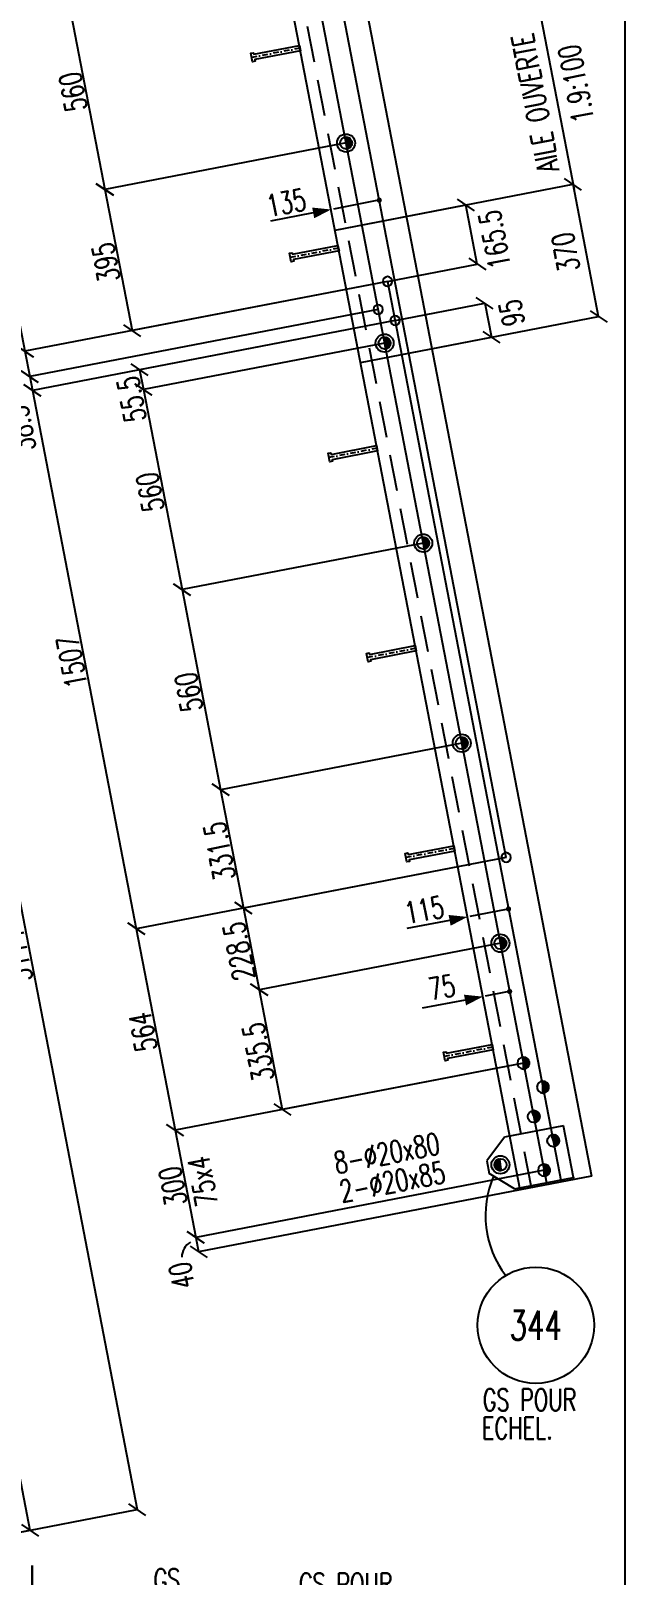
# Model space of a CAD drawing. Extents: x 554281 to 570501, y -34108 to -22628.
# Drawn here: x 568868 to 570501, y -29929 to -25684 of the extents above; entities that cross this region are included whole.
import ezdxf
from ezdxf.enums import TextEntityAlignment as Align

# ---------------------------------------------------------------- set-up
doc = ezdxf.new("R2010")
doc.units = 0
doc.header["$LTSCALE"] = 200
doc.header["$MEASUREMENT"] = 0
doc.linetypes.add('DASHDOT', pattern=[1, 0.5, -0.25, 0, -0.25])
doc.linetypes.add('DASHED', pattern=[0.75, 0.5, -0.25])
doc.layers.get('0').update_dxf_attribs({"linetype": 'CONTINUOUS'})
for name, color, linetype in [('ASSI', 6, 'CONTINUOUS'), ('BOLLINI_1', 7, 'CONTINUOUS'), ('Echelon', 1, 'CONTINUOUS'), ('FORI', 2, 'CONTINUOUS'), ('LINEA_ANG', 2, 'CONTINUOUS'), ('LINEE_PIASTRA', 2, 'CONTINUOUS'), ('LINEE_PIASTRE', 2, 'CONTINUOUS'), ('LP', 3, 'CONTINUOUS'), ('LS', 7, 'CONTINUOUS'), ('MZ', 6, 'DASHDOT'), ('PIASTRE', 5, 'CONTINUOUS'), ('QT_MAL', 7, 'CONTINUOUS'), ('QT_MPR', 7, 'CONTINUOUS'), ('QT_MSP', 7, 'CONTINUOUS'), ('TESTI_A_P', 7, 'CONTINUOUS'), ('TRAT-Y', 7, 'DASHED')]:
    doc.layers.add(name, color=color, linetype=linetype)
doc.styles.add('QUOTE', font='ROMANS8.SHX', dxfattribs={"width": 0.7})
doc.styles.add('RQL', font='ROMANS8.SHX', dxfattribs={"width": 0.7})
doc.styles.add('RS', font='ROMANS8.shx', dxfattribs={"width": 0.7})
doc.styles.get("Standard").update_dxf_attribs({"font": 'ROMANS8.SHX', "width": 0.7})
doc.dimstyles.new('FRECCE1', dxfattribs={"dimtxt": 60, "dimasz": 6.66, "dimexe": 0, "dimexo": 0, "dimgap": 1, "dimtad": 1, "dimzin": 0, "dimdsep": 46, "dimtxsty": 'RS', "dimblk1": 'QUOTP', "dimblk2": 'QUOTF', "dimsah": 1, "dimcen": 0, "dimclrd": 2, "dimclre": 2, "dimclrt": 7, "dimadec": 0, "dimazin": 0, "dimtfac": 1, "dimtix": 1, "dimtmove": 2, "dimatfit": 3, "dimldrblk": 'QUOTP', "dimfxl": 1, "dimtolj": 1, "dimtzin": 0, "dimarcsym": 0})
doc.dimstyles.new('TRATTO', dxfattribs={"dimscale": 0, "dimtxt": 60, "dimasz": 40, "dimexe": 0, "dimexo": 0, "dimgap": 5, "dimtad": 1, "dimrnd": 0.5, "dimdsep": 46, "dimtxsty": 'RS', "dimblk1": 'OBLIQUE', "dimblk2": 'OBLIQUE', "dimsah": 1, "dimcen": 0.09, "dimclrd": 2, "dimclre": 2, "dimclrt": 7, "dimadec": 0, "dimazin": 0, "dimtfac": 1, "dimtix": 1, "dimtmove": 2, "dimatfit": 3, "dimfxl": 1, "dimtolj": 1, "dimtzin": 0, "dimarcsym": 0})

# ---------------------------------------------------------------- blocks, each defined once
blk = doc.blocks.new('16')
blk.add_circle((0, 0), 1)
blk = doc.blocks.new('20')
at = {"color": 0}
for p, q in [((0, 0.98), (0.02, 1)), ((0, 0.94), (0.06, 1)), ((1, -0.01), (0, 0.99)), ((0, 0.89), (0.1, 0.99)), ((0, 0.85), (0.14, 0.99)), ((0, 0.8), (0.18, 0.98)), ((0, 0.76), (0.22, 0.98)), ((0, 0.71), (0.25, 0.97)), ((0, 0.67), (0.29, 0.96)), ((1, -0.05), (0, 0.95)), ((0, 0.62), (0.32, 0.95)), ((0, 0.58), (0.36, 0.93)), ((0, 0.53), (0.39, 0.92)), ((0, 0.49), (0.42, 0.91)), ((1, -0.09), (0, 0.9)), ((0, 0.44), (0.45, 0.89)), ((0, 0.4), (0.48, 0.88)), ((0.99, -0.13), (0, 0.86)), ((0, 0.35), (0.51, 0.86)), ((0, 0.31), (0.54, 0.84)), ((0, 0.26), (0.56, 0.83)), ((0.99, -0.17), (0, 0.81)), ((0, 0.22), (0.59, 0.81)), ((0, 0.17), (0.61, 0.79)), ((0.98, -0.21), (0, 0.77)), ((0, 0.13), (0.64, 0.77)), ((0, 0.08), (0.66, 0.75)), ((0, 0.04), (0.69, 0.73)), ((0.97, -0.25), (0, 0.72)), ((0, -0.01), (0.71, 0.7)), ((0.96, -0.28), (0, 0.68)), ((0, -0.05), (0.73, 0.68)), ((0, -0.1), (0.75, 0.66)), ((0.95, -0.32), (0, 0.63)), ((0, -0.14), (0.77, 0.63)), ((0, -0.19), (0.79, 0.61)), ((0.94, -0.35), (0, 0.59)), ((0, -0.23), (0.81, 0.58)), ((0, -0.28), (0.83, 0.56)), ((0.92, -0.38), (0, 0.54)), ((0, -0.32), (0.85, 0.53)), ((0.91, -0.41), (0, 0.5)), ((0, -0.36), (0.87, 0.5)), ((0, -0.41), (0.88, 0.47)), ((0.9, -0.44), (0, 0.45)), ((0, -0.45), (0.9, 0.44)), ((0.88, -0.47), (0, 0.41)), ((0, -0.5), (0.91, 0.41)), ((0, -0.54), (0.92, 0.38)), ((0.87, -0.5), (0, 0.36)), ((0, -0.59), (0.94, 0.35)), ((0.85, -0.53), (0, 0.32)), ((0, -0.63), (0.95, 0.31)), ((0, -0.68), (0.96, 0.28)), ((0.83, -0.56), (0, 0.27)), ((0, -0.72), (0.97, 0.25)), ((0.81, -0.58), (0, 0.23)), ((0, -0.77), (0.98, 0.21)), ((0.79, -0.61), (0, 0.18)), ((0, -0.81), (0.99, 0.17)), ((0.77, -0.63), (0, 0.14)), ((0, -0.86), (0.99, 0.13)), ((0.75, -0.66), (0, 0.09)), ((0, -0.9), (1, 0.09)), ((0.73, -0.68), (0, 0.05)), ((0, -0.95), (1, 0.05)), ((0.71, -0.7), (0, 0.01)), ((0, -0.99), (1, 0.01)), ((1, 0.04), (0.04, 1)), ((1, 0.09), (0.09, 1)), ((0.99, 0.14), (0.14, 0.99)), ((0.98, 0.19), (0.19, 0.98)), ((0.97, 0.25), (0.25, 0.97)), ((0.95, 0.31), (0.31, 0.95)), ((0.92, 0.38), (0.38, 0.92)), ((0.88, 0.47), (0.47, 0.88)), ((0.81, 0.59), (0.59, 0.81)), ((0.69, -0.73), (0, -0.04)), ((0.66, -0.75), (0, -0.08)), ((0.64, -0.77), (0, -0.13)), ((0.61, -0.79), (0, -0.17)), ((0.59, -0.81), (0, -0.22)), ((0.56, -0.83), (0, -0.26)), ((0.54, -0.84), (0, -0.31)), ((0.51, -0.86), (0, -0.35)), ((0.48, -0.88), (0, -0.4)), ((0.45, -0.89), (0, -0.44)), ((0.42, -0.91), (0, -0.49)), ((0.39, -0.92), (0, -0.53)), ((0.36, -0.93), (0, -0.58)), ((0.32, -0.95), (0, -0.62)), ((0.29, -0.96), (0, -0.67)), ((0.25, -0.97), (0, -0.71)), ((0.22, -0.98), (0, -0.76)), ((0.18, -0.98), (0, -0.8)), ((0.14, -0.99), (0, -0.85)), ((0.1, -0.99), (0, -0.89)), ((0.04, -1), (1, -0.04)), ((0.09, -1), (1, -0.09)), ((0.14, -0.99), (0.99, -0.14)), ((0.19, -0.98), (0.98, -0.19)), ((0.25, -0.97), (0.97, -0.25)), ((0.31, -0.95), (0.95, -0.31)), ((0.38, -0.92), (0.92, -0.38)), ((0.47, -0.88), (0.88, -0.47)), ((0.59, -0.81), (0.81, -0.59))]:
    blk.add_line(p, q, dxfattribs=at)
blk.add_line((0, 1), (0, -1))
blk.add_circle((0, 0), 1)
blk = doc.blocks.new('A$C6E393FD9')
at = {"layer": 'Echelon', "color": 3}
blk.add_lwpolyline([(2.5, 0), (0, 19.8), (168.6, 41.4), (167.9, 47.2), (177.8, 48.5), (181.8, 17.1), (171.9, 15.8), (171.2, 21.6), (2.5, 0)], close=True, dxfattribs=at)
at = {"layer": 'MZ', "ltscale": 0.2}
blk.add_line((1.3, 9.9), (179.8, 32.8), dxfattribs=at)
blk = doc.blocks.new('P20')
at = {"color": 0}
for p, q in [((0, 0.98), (0.02, 1)), ((0, 0.94), (0.06, 1)), ((1, -0.01), (0, 0.99)), ((0, 0.89), (0.1, 0.99)), ((0, 0.85), (0.14, 0.99)), ((0, 0.8), (0.18, 0.98)), ((0, 0.76), (0.22, 0.98)), ((0, 0.71), (0.25, 0.97)), ((0, 0.67), (0.29, 0.96)), ((1, -0.05), (0, 0.95)), ((0, 0.62), (0.32, 0.95)), ((0, 0.58), (0.36, 0.93)), ((0, 0.53), (0.39, 0.92)), ((0, 0.49), (0.42, 0.91)), ((1, -0.09), (0, 0.9)), ((0, 0.44), (0.45, 0.89)), ((0, 0.4), (0.48, 0.88)), ((0.99, -0.13), (0, 0.86)), ((0, 0.35), (0.51, 0.86)), ((0, 0.31), (0.54, 0.84)), ((0, 0.26), (0.56, 0.83)), ((0.99, -0.17), (0, 0.81)), ((0, 0.22), (0.59, 0.81)), ((0, 0.17), (0.61, 0.79)), ((0.98, -0.21), (0, 0.77)), ((0, 0.13), (0.64, 0.77)), ((0, 0.08), (0.66, 0.75)), ((0, 0.04), (0.69, 0.73)), ((0.97, -0.25), (0, 0.72)), ((0, -0.01), (0.71, 0.7)), ((0.96, -0.28), (0, 0.68)), ((0, -0.05), (0.73, 0.68)), ((0, -0.1), (0.75, 0.66)), ((0.95, -0.32), (0, 0.63)), ((0, -0.14), (0.77, 0.63)), ((0, -0.19), (0.79, 0.61)), ((0.94, -0.35), (0, 0.59)), ((0, -0.23), (0.81, 0.58)), ((0, -0.28), (0.83, 0.56)), ((0.92, -0.38), (0, 0.54)), ((0, -0.32), (0.85, 0.53)), ((0.91, -0.41), (0, 0.5)), ((0, -0.36), (0.87, 0.5)), ((0, -0.41), (0.88, 0.47)), ((0.9, -0.44), (0, 0.45)), ((0, -0.45), (0.9, 0.44)), ((0.88, -0.47), (0, 0.41)), ((0, -0.5), (0.91, 0.41)), ((0, -0.54), (0.92, 0.38)), ((0.87, -0.5), (0, 0.36)), ((0, -0.59), (0.94, 0.35)), ((0.85, -0.53), (0, 0.32)), ((0, -0.63), (0.95, 0.31)), ((0, -0.68), (0.96, 0.28)), ((0.83, -0.56), (0, 0.27)), ((0, -0.72), (0.97, 0.25)), ((0.81, -0.58), (0, 0.23)), ((0, -0.77), (0.98, 0.21)), ((0.79, -0.61), (0, 0.18)), ((0, -0.81), (0.99, 0.17)), ((0.77, -0.63), (0, 0.14)), ((0, -0.86), (0.99, 0.13)), ((0.75, -0.66), (0, 0.09)), ((0, -0.9), (1, 0.09)), ((0.73, -0.68), (0, 0.05)), ((0, -0.95), (1, 0.05)), ((0.71, -0.7), (0, 0.01)), ((0, -0.99), (1, 0.01)), ((1, 0.04), (0.04, 1)), ((1, 0.09), (0.09, 1)), ((0.99, 0.14), (0.14, 0.99)), ((0.98, 0.19), (0.19, 0.98)), ((0.97, 0.25), (0.25, 0.97)), ((0.95, 0.31), (0.31, 0.95)), ((0.92, 0.38), (0.38, 0.92)), ((0.88, 0.47), (0.47, 0.88)), ((0.81, 0.59), (0.59, 0.81)), ((0.69, -0.73), (0, -0.04)), ((0.66, -0.75), (0, -0.08)), ((0.64, -0.77), (0, -0.13)), ((0.61, -0.79), (0, -0.17)), ((0.59, -0.81), (0, -0.22)), ((0.56, -0.83), (0, -0.26)), ((0.54, -0.84), (0, -0.31)), ((0.51, -0.86), (0, -0.35)), ((0.48, -0.88), (0, -0.4)), ((0.45, -0.89), (0, -0.44)), ((0.42, -0.91), (0, -0.49)), ((0.39, -0.92), (0, -0.53)), ((0.36, -0.93), (0, -0.58)), ((0.32, -0.95), (0, -0.62)), ((0.29, -0.96), (0, -0.67)), ((0.25, -0.97), (0, -0.71)), ((0.22, -0.98), (0, -0.76)), ((0.18, -0.98), (0, -0.8)), ((0.14, -0.99), (0, -0.85)), ((0.1, -0.99), (0, -0.89)), ((0.04, -1), (1, -0.04)), ((0.09, -1), (1, -0.09)), ((0.14, -0.99), (0.99, -0.14)), ((0.19, -0.98), (0.98, -0.19)), ((0.25, -0.97), (0.97, -0.25)), ((0.31, -0.95), (0.95, -0.31)), ((0.38, -0.92), (0.92, -0.38)), ((0.47, -0.88), (0.88, -0.47)), ((0.59, -0.81), (0.81, -0.59))]:
    blk.add_line(p, q, dxfattribs=at)
for radius in [1.5, 1]:
    blk.add_circle((0, 0), radius)
blk = doc.blocks.new('QUOTP')
at = {"layer": 'ASSI', "color": 2, "const_width": 1.07}
blk.add_lwpolyline([(-0.53, 0, 1), (0.53, 0, 1)], format="xyb", close=True, dxfattribs=at)
blk = doc.blocks.new('QUOTF')
at = {"layer": 'LS', "color": 2}
blk.add_line((7.5, 0), (25.5, 0), dxfattribs=at)
blk.add_solid([(7.5, 2.25), (0, 0), (7.5, -2.25)], dxfattribs=at)
blk = doc.blocks.new('*D38')
at = {"layer": 'QT_MAL', "color": 2, "lineweight": -2, "transparency": 16777216}
for p, q in [((570180.5, -28097.8), (570180.5, -28097.8)), ((570067.5, -28119.6), (570067.5, -28119.6)), ((570173.9, -28099.1), (570074.1, -28118.3))]:
    blk.add_line(p, q, dxfattribs=at)
at = {"layer": 'QT_MAL', "color": 2, "lineweight": -2, "transparency": 16777216, "xscale": 6.66, "yscale": 6.66, "zscale": 6.66}
for name, p, rotation in [('QUOTP', (570180.5, -28097.8), 10.91543261025151), ('QUOTF', (570067.5, -28119.6), 190.9154326102515)]:
    blk.add_blockref(name, p, dxfattribs=dict(at, rotation=rotation))
at = {"layer": 'QT_MAL', "color": 7, "transparency": 16777216, "insert": (569948.9, -28100.4), "char_height": 60, "attachment_point": 5, "rotation": 10.9154, "style": 'RS'}
blk.add_mtext('\\A1;115', dxfattribs=at)
blk = doc.blocks.new('*D39')
at = {"layer": 'QT_MAL', "color": 2, "lineweight": -2, "transparency": 16777216}
for p, q in [((570109.8, -28338.7), (570109.8, -28338.7)), ((570176.9, -28325.8), (570116.3, -28337.5)), ((570183.4, -28324.5), (570183.4, -28324.5))]:
    blk.add_line(p, q, dxfattribs=at)
at = {"layer": 'QT_MAL', "color": 2, "lineweight": -2, "transparency": 16777216, "xscale": 6.66, "yscale": 6.66, "zscale": 6.66}
for name, p, rotation in [('QUOTF', (570109.8, -28338.7), 190.9154326102515), ('QUOTP', (570183.4, -28324.5), 10.91543261025151)]:
    blk.add_blockref(name, p, dxfattribs=dict(at, rotation=rotation))
at = {"layer": 'QT_MAL', "color": 7, "transparency": 16777216, "insert": (569997.3, -28313), "char_height": 60, "attachment_point": 5, "rotation": 10.9154, "style": 'RS'}
blk.add_mtext('\\A1;75', dxfattribs=at)
blk = doc.blocks.new('_OBLIQUE')
at = {"color": 0, "linetype": 'ByBlock'}
blk.add_line((-0.5, -0.5), (0.5, 0.5), dxfattribs=at)
blk = doc.blocks.new('*D43')
at = {"layer": 'QT_MPR', "color": 2, "lineweight": -2, "transparency": 16777216}
for p, q in [((567318.1, -26932.9), (568570, -26691.4)), ((568570, -26691.4), (569159.6, -29748.8)), ((567907.7, -29990.3), (569159.6, -29748.8))]:
    blk.add_line(p, q, dxfattribs=at)
at = {"layer": 'QT_MPR', "color": 2, "lineweight": -2, "transparency": 16777216, "xscale": 40, "yscale": 40, "zscale": 40}
for p, rotation in [((568570, -26691.4), 100.9154326102515), ((569159.6, -29748.8), 280.9154326102516)]:
    blk.add_blockref('_OBLIQUE', p, dxfattribs=dict(at, rotation=rotation))
at = {"layer": 'QT_MPR', "color": 7, "transparency": 16777216, "insert": (568830.4, -28226.8), "char_height": 60, "attachment_point": 5, "rotation": 100.9154, "style": 'RS'}
blk.add_mtext('\\A1;3114', dxfattribs=at)
blk = doc.blocks.new('*D60')
at = {"layer": 'QT_MPR', "color": 2, "lineweight": -2, "transparency": 16777216}
for p, q in [((567774.3, -29298.7), (568731.7, -29114.1)), ((568731.7, -29114.1), (568865, -29805.6)), ((567907.7, -29990.3), (568865, -29805.6))]:
    blk.add_line(p, q, dxfattribs=at)
at = {"layer": 'QT_MPR', "color": 2, "lineweight": -2, "transparency": 16777216, "xscale": 40, "yscale": 40, "zscale": 40}
for p, rotation in [((568731.7, -29114.1), 100.9154326102515), ((568865, -29805.6), 280.9154326102516)]:
    blk.add_blockref('_OBLIQUE', p, dxfattribs=dict(at, rotation=rotation))
at = {"layer": 'QT_MPR', "color": 7, "transparency": 16777216, "insert": (568767.8, -29486.3), "char_height": 60, "attachment_point": 5, "rotation": 100.9154, "style": 'RS'}
blk.add_mtext('\\A1;704.5', dxfattribs=at)
blk = doc.blocks.new('*D83')
at = {"layer": 'QT_MPR', "color": 2, "lineweight": -2, "transparency": 16777216}
for p, q in [((569583.9, -24898.6), (568567.6, -25094.6)), ((568567.6, -25094.6), (568851.1, -26564.9)), ((569847.8, -26372.7), (568851.1, -26564.9))]:
    blk.add_line(p, q, dxfattribs=at)
at = {"layer": 'QT_MPR', "color": 2, "lineweight": -2, "transparency": 16777216, "xscale": 40, "yscale": 40, "zscale": 40}
for p, rotation in [((568567.6, -25094.6), 100.9154326102302), ((568851.1, -26564.9), 280.9154326102301)]:
    blk.add_blockref('_OBLIQUE', p, dxfattribs=dict(at, rotation=rotation))
at = {"layer": 'QT_MPR', "color": 7, "transparency": 16777216, "insert": (568675, -25836.4), "char_height": 60, "attachment_point": 5, "rotation": 100.9154, "style": 'RS'}
blk.add_mtext('\\A1;1497.5', dxfattribs=at)
blk = doc.blocks.new('*D84')
at = {"layer": 'QT_MPR', "color": 2, "lineweight": -2, "transparency": 16777216}
for p, q in [((569847.8, -26372.7), (568851.1, -26564.9)), ((569821.9, -26450), (568864.6, -26634.6)), ((568851.1, -26564.9), (568864.6, -26634.6))]:
    blk.add_line(p, q, dxfattribs=at)
at = {"layer": 'QT_MPR', "color": 2, "lineweight": -2, "transparency": 16777216, "xscale": 40, "yscale": 40, "zscale": 40}
for p, rotation in [((568851.1, -26564.9), 100.9154326102302), ((568864.6, -26634.6), 280.9154326102301)]:
    blk.add_blockref('_OBLIQUE', p, dxfattribs=dict(at, rotation=rotation))
at = {"layer": 'QT_MPR', "color": 7, "transparency": 16777216, "insert": (568791, -26528), "char_height": 60, "attachment_point": 5, "rotation": 100.9154, "style": 'RS'}
blk.add_mtext('\\A1;71', dxfattribs=at)
blk = doc.blocks.new('*D85')
at = {"layer": 'QT_MPR', "color": 2, "lineweight": -2, "transparency": 16777216}
for p, q in [((569821.9, -26450), (568864.6, -26634.6)), ((569868.5, -26480.3), (568871.9, -26672.5)), ((568864.6, -26634.6), (568871.9, -26672.5))]:
    blk.add_line(p, q, dxfattribs=at)
at = {"layer": 'QT_MPR', "color": 2, "lineweight": -2, "transparency": 16777216, "xscale": 40, "yscale": 40, "zscale": 40}
for p, rotation in [((568864.6, -26634.6), 100.9154326102302), ((568871.9, -26672.5), 280.9154326102301)]:
    blk.add_blockref('_OBLIQUE', p, dxfattribs=dict(at, rotation=rotation))
at = {"layer": 'QT_MPR', "color": 7, "transparency": 16777216, "insert": (568840.6, -26777.3), "char_height": 60, "attachment_point": 5, "rotation": 100.9154, "style": 'RS'}
blk.add_mtext('\\A1;38.5', dxfattribs=at)
blk = doc.blocks.new('*D86')
at = {"layer": 'QT_MPR', "color": 2, "lineweight": -2, "transparency": 16777216}
for p, q in [((569868.5, -26480.3), (568871.9, -26672.5)), ((568871.9, -26672.5), (569157.2, -28152)), ((570173.5, -27956), (569157.2, -28152))]:
    blk.add_line(p, q, dxfattribs=at)
at = {"layer": 'QT_MPR', "color": 2, "lineweight": -2, "transparency": 16777216, "xscale": 40, "yscale": 40, "zscale": 40}
for p, rotation in [((568871.9, -26672.5), 100.9154326102302), ((569157.2, -28152), 280.9154326102301)]:
    blk.add_blockref('_OBLIQUE', p, dxfattribs=dict(at, rotation=rotation))
at = {"layer": 'QT_MPR', "color": 7, "transparency": 16777216, "insert": (568980.2, -27418.8), "char_height": 60, "attachment_point": 5, "rotation": 100.9154, "style": 'RS'}
blk.add_mtext('\\A1;1507', dxfattribs=at)
blk = doc.blocks.new('*D87')
at = {"layer": 'QT_MPR', "color": 2, "lineweight": -2, "transparency": 16777216}
for p, q in [((570173.5, -27956), (569157.2, -28152)), ((569157.2, -28152), (569264, -28705.9)), ((570221.4, -28521.3), (569264, -28705.9))]:
    blk.add_line(p, q, dxfattribs=at)
at = {"layer": 'QT_MPR', "color": 2, "lineweight": -2, "transparency": 16777216, "xscale": 40, "yscale": 40, "zscale": 40}
for p, rotation in [((569157.2, -28152), 100.9154326102302), ((569264, -28705.9), 280.9154326102301)]:
    blk.add_blockref('_OBLIQUE', p, dxfattribs=dict(at, rotation=rotation))
at = {"layer": 'QT_MPR', "color": 7, "transparency": 16777216, "insert": (569176.2, -28435.6), "char_height": 60, "attachment_point": 5, "rotation": 100.9154, "style": 'RS'}
blk.add_mtext('\\A1;564', dxfattribs=at)
blk = doc.blocks.new('*D88')
at = {"layer": 'QT_MPR', "color": 2, "lineweight": -2, "transparency": 16777216}
for p, q in [((570221.4, -28521.3), (569264, -28705.9)), ((569264, -28705.9), (569320.8, -29000.5)), ((570278.2, -28815.9), (569320.8, -29000.5))]:
    blk.add_line(p, q, dxfattribs=at)
at = {"layer": 'QT_MPR', "color": 2, "lineweight": -2, "transparency": 16777216, "xscale": 40, "yscale": 40, "zscale": 40}
for p, rotation in [((569264, -28705.9), 100.9154326102302), ((569320.8, -29000.5), 280.9154326102301)]:
    blk.add_blockref('_OBLIQUE', p, dxfattribs=dict(at, rotation=rotation))
at = {"layer": 'QT_MPR', "color": 7, "transparency": 16777216, "insert": (569339.7, -28846.6), "char_height": 60, "attachment_point": 5, "rotation": 100.9154, "style": 'RS'}
blk.add_mtext('\\A1;75x4', dxfattribs=at)
blk = doc.blocks.new('*D89')
at = {"layer": 'QT_MPR', "color": 2, "lineweight": -2, "transparency": 16777216}
for p, q in [((570221.4, -28521.3), (569264, -28705.9)), ((569264, -28705.9), (569320.8, -29000.5)), ((570278.2, -28815.9), (569320.8, -29000.5))]:
    blk.add_line(p, q, dxfattribs=at)
at = {"layer": 'QT_MPR', "color": 2, "lineweight": -2, "transparency": 16777216, "xscale": 40, "yscale": 40, "zscale": 40}
for p, rotation in [((569264, -28705.9), 100.9154326102302), ((569320.8, -29000.5), 280.9154326102301)]:
    blk.add_blockref('_OBLIQUE', p, dxfattribs=dict(at, rotation=rotation))
at = {"layer": 'QT_MPR', "color": 7, "transparency": 16777216, "insert": (569258.1, -28859.8), "char_height": 60, "attachment_point": 5, "rotation": 100.9154, "style": 'RS'}
blk.add_mtext('\\A1;300', dxfattribs=at)
blk = doc.blocks.new('*D90')
at = {"layer": 'QT_MPR', "color": 2, "lineweight": -2, "transparency": 16777216}
for p, q in [((570278.2, -28815.9), (569320.8, -29000.5)), ((570212.2, -28869.7), (569328.5, -29040.1)), ((569320.8, -29000.5), (569328.5, -29040.1))]:
    blk.add_line(p, q, dxfattribs=at)
at = {"layer": 'QT_MPR', "color": 2, "lineweight": -2, "transparency": 16777216, "xscale": 40, "yscale": 40, "zscale": 40}
for p, rotation in [((569320.8, -29000.5), 100.9154326102302), ((569328.5, -29040.1), 280.9154326102301)]:
    blk.add_blockref('_OBLIQUE', p, dxfattribs=dict(at, rotation=rotation))
at = {"layer": 'QT_MPR', "color": 7, "transparency": 16777216, "insert": (569282.1, -29105.3), "char_height": 60, "attachment_point": 5, "rotation": 100.9154, "style": 'RS'}
blk.add_mtext('\\A1;40', dxfattribs=at)
blk = doc.blocks.new('*D98')
at = {"layer": 'QT_MSP', "color": 2, "lineweight": -2, "transparency": 16777216}
for p, q in [((569627.7, -25442.6), (568964.9, -25570.4)), ((568964.9, -25570.4), (569070.9, -26120.3)), ((569733.7, -25992.4), (569070.9, -26120.3))]:
    blk.add_line(p, q, dxfattribs=at)
at = {"layer": 'QT_MSP', "color": 2, "lineweight": -2, "transparency": 16777216, "xscale": 40, "yscale": 40, "zscale": 40}
for p, rotation in [((568964.9, -25570.4), 100.9154326102302), ((569070.9, -26120.3), 280.9154326102301)]:
    blk.add_blockref('_OBLIQUE', p, dxfattribs=dict(at, rotation=rotation))
at = {"layer": 'QT_MSP', "color": 7, "transparency": 16777216, "insert": (568983.5, -25851.9), "char_height": 60, "attachment_point": 5, "rotation": 100.9154, "style": 'RS'}
blk.add_mtext('\\A1;560', dxfattribs=at)
blk = doc.blocks.new('*D99')
at = {"layer": 'QT_MSP', "color": 2, "lineweight": -2, "transparency": 16777216}
for p, q in [((569733.7, -25992.4), (569070.9, -26120.3)), ((569070.9, -26120.3), (569145.7, -26508.1)), ((569847.8, -26372.7), (569145.7, -26508.1))]:
    blk.add_line(p, q, dxfattribs=at)
at = {"layer": 'QT_MSP', "color": 2, "lineweight": -2, "transparency": 16777216, "xscale": 40, "yscale": 40, "zscale": 40}
for p, rotation in [((569070.9, -26120.3), 100.9154326102302), ((569145.7, -26508.1), 280.9154326102301)]:
    blk.add_blockref('_OBLIQUE', p, dxfattribs=dict(at, rotation=rotation))
at = {"layer": 'QT_MSP', "color": 7, "transparency": 16777216, "insert": (569073.9, -26320.8), "char_height": 60, "attachment_point": 5, "rotation": 100.9154, "style": 'RS'}
blk.add_mtext('\\A1;395', dxfattribs=at)
blk = doc.blocks.new('*D100')
at = {"layer": 'QT_MSP', "color": 2, "lineweight": -2, "transparency": 16777216}
for p, q in [((569868.5, -26480.3), (569166.4, -26615.7)), ((569839.7, -26542.3), (569176.9, -26670.1)), ((569166.4, -26615.7), (569176.9, -26670.1))]:
    blk.add_line(p, q, dxfattribs=at)
at = {"layer": 'QT_MSP', "color": 2, "lineweight": -2, "transparency": 16777216, "xscale": 40, "yscale": 40, "zscale": 40}
for p, rotation in [((569166.4, -26615.7), 100.9154326102302), ((569176.9, -26670.1), 280.9154326102301)]:
    blk.add_blockref('_OBLIQUE', p, dxfattribs=dict(at, rotation=rotation))
at = {"layer": 'QT_MSP', "color": 7, "transparency": 16777216, "insert": (569144.4, -26696.9), "char_height": 60, "attachment_point": 5, "rotation": 100.9154, "style": 'RS'}
blk.add_mtext('\\A1;55.5', dxfattribs=at)
blk = doc.blocks.new('*D101')
at = {"layer": 'QT_MSP', "color": 2, "lineweight": -2, "transparency": 16777216}
for p, q in [((569839.7, -26542.3), (569176.9, -26670.1)), ((569176.9, -26670.1), (569283, -27220)), ((569945.8, -27092.2), (569283, -27220))]:
    blk.add_line(p, q, dxfattribs=at)
at = {"layer": 'QT_MSP', "color": 2, "lineweight": -2, "transparency": 16777216, "xscale": 40, "yscale": 40, "zscale": 40}
for p, rotation in [((569176.9, -26670.1), 100.9154326102302), ((569283, -27220), 280.9154326102301)]:
    blk.add_blockref('_OBLIQUE', p, dxfattribs=dict(at, rotation=rotation))
at = {"layer": 'QT_MSP', "color": 7, "transparency": 16777216, "insert": (569195.6, -26951.7), "char_height": 60, "attachment_point": 5, "rotation": 100.9154, "style": 'RS'}
blk.add_mtext('\\A1;560', dxfattribs=at)
blk = doc.blocks.new('*D102')
at = {"layer": 'QT_MSP', "color": 2, "lineweight": -2, "transparency": 16777216}
for p, q in [((569945.8, -27092.2), (569283, -27220)), ((569283, -27220), (569389, -27769.9)), ((570051.8, -27642), (569389, -27769.9))]:
    blk.add_line(p, q, dxfattribs=at)
at = {"layer": 'QT_MSP', "color": 2, "lineweight": -2, "transparency": 16777216, "xscale": 40, "yscale": 40, "zscale": 40}
for p, rotation in [((569283, -27220), 100.9154326102302), ((569389, -27769.9), 280.9154326102301)]:
    blk.add_blockref('_OBLIQUE', p, dxfattribs=dict(at, rotation=rotation))
at = {"layer": 'QT_MSP', "color": 7, "transparency": 16777216, "insert": (569301.6, -27501.6), "char_height": 60, "attachment_point": 5, "rotation": 100.9154, "style": 'RS'}
blk.add_mtext('\\A1;560', dxfattribs=at)
blk = doc.blocks.new('*D103')
at = {"layer": 'QT_MSP', "color": 2, "lineweight": -2, "transparency": 16777216}
for p, q in [((570051.8, -27642), (569389, -27769.9)), ((569389, -27769.9), (569451.8, -28095.2)), ((570173.5, -27956), (569451.8, -28095.2))]:
    blk.add_line(p, q, dxfattribs=at)
at = {"layer": 'QT_MSP', "color": 2, "lineweight": -2, "transparency": 16777216, "xscale": 40, "yscale": 40, "zscale": 40}
for p, rotation in [((569389, -27769.9), 100.9154326102302), ((569451.8, -28095.2), 280.9154326102301)]:
    blk.add_blockref('_OBLIQUE', p, dxfattribs=dict(at, rotation=rotation))
at = {"layer": 'QT_MSP', "color": 7, "transparency": 16777216, "insert": (569386, -27939.1), "char_height": 60, "attachment_point": 5, "rotation": 100.9154, "style": 'RS'}
blk.add_mtext('\\A1;331.5', dxfattribs=at)
blk = doc.blocks.new('*D104')
at = {"layer": 'QT_MSP', "color": 2, "lineweight": -2, "transparency": 16777216}
for p, q in [((570173.5, -27956), (569451.8, -28095.2)), ((569451.8, -28095.2), (569495.1, -28319.7)), ((570157.9, -28191.9), (569495.1, -28319.7))]:
    blk.add_line(p, q, dxfattribs=at)
at = {"layer": 'QT_MSP', "color": 2, "lineweight": -2, "transparency": 16777216, "xscale": 40, "yscale": 40, "zscale": 40}
for p, rotation in [((569451.8, -28095.2), 100.9154326102302), ((569495.1, -28319.7), 280.9154326102301)]:
    blk.add_blockref('_OBLIQUE', p, dxfattribs=dict(at, rotation=rotation))
at = {"layer": 'QT_MSP', "color": 7, "transparency": 16777216, "insert": (569439.1, -28214.1), "char_height": 60, "attachment_point": 5, "rotation": 100.9154, "style": 'RS'}
blk.add_mtext('\\A1;228.5', dxfattribs=at)
blk = doc.blocks.new('*D105')
at = {"layer": 'QT_MSP', "color": 2, "lineweight": -2, "transparency": 16777216}
for p, q in [((570157.9, -28191.9), (569495.1, -28319.7)), ((569495.1, -28319.7), (569558.6, -28649.1)), ((570221.4, -28521.3), (569558.6, -28649.1))]:
    blk.add_line(p, q, dxfattribs=at)
at = {"layer": 'QT_MSP', "color": 2, "lineweight": -2, "transparency": 16777216, "xscale": 40, "yscale": 40, "zscale": 40}
for p, rotation in [((569495.1, -28319.7), 100.9154326102302), ((569558.6, -28649.1), 280.9154326102301)]:
    blk.add_blockref('_OBLIQUE', p, dxfattribs=dict(at, rotation=rotation))
at = {"layer": 'QT_MSP', "color": 7, "transparency": 16777216, "insert": (569492.5, -28491), "char_height": 60, "attachment_point": 5, "rotation": 100.9154, "style": 'RS'}
blk.add_mtext('\\A1;335.5', dxfattribs=at)
blk = doc.blocks.new('MRKR_98')
blk.add_point((0, 0))
at = {"color": 7, "style": 'QUOTE', "width": 0.5, "flags": 1}
for tag, p in [('TI', (3.73, 6.83)), ('DI_S', (3.73, 6.42)), ('AUX2', (3.71, 4.93)), ('NFORI', (3.72, 5.3)), ('AUX1', (3.73, 4.19)), ('D_S', (3.73, 6.02)), ('E_S', (3.73, 5.68)), ('FAM', (3.73, 4.55)), ('COMMESSA', (3.73, 3.85)), ('MD', (3.73, 3.51)), ('MP', (3.73, 3.16)), ('LARGHEZZA', (3.73, 2.82)), ('SPESSORE', (3.73, 2.48)), ('NP', (3.73, 2.14)), ('SV', (3.73, 1.79)), ('PESO', (3.73, 1.45)), ('QUA', (3.73, 1.11)), ('LUN', (3.73, 0.76)), ('PROF', (3.73, 0.42)), ('POS', (3.73, 0.08))]:
    blk.add_attdef(tag, p, '', height=0.2, dxfattribs=at)
at = {"color": 7, "flags": 1}
for tag, p in [('LAV1', (5.26, 6.88)), ('LAV2', (5.26, 6.55)), ('LAV3', (5.26, 6.21)), ('LAV4', (5.26, 5.88)), ('LAV5', (5.26, 5.55)), ('LAV6', (5.26, 5.21)), ('LAV7', (5.26, 4.88)), ('LAV8', (5.26, 4.55)), ('LAV9', (5.26, 4.21)), ('LAV10', (5.26, 3.88))]:
    blk.add_attdef(tag, p, '', height=0.2, dxfattribs=at)
blk = doc.blocks.new('xxx')
blk.add_circle((0, 0), 8)
at = {"color": 3, "style": 'RQL', "width": 0.7}
blk.add_attdef('POS', text='', height=4, dxfattribs=at).set_placement((0, 0), align=Align.MIDDLE)
at = {"color": 3, "style": 'RQL', "width": 0.7, "flags": 1}
blk.add_attdef('POS1', (-0.39, -5.42), '', height=2, dxfattribs=at)
at = {"style": 'RQL', "width": 0.7, "flags": 1}
blk.add_attdef('TIPO', (-0.39, -8.66), '', height=2, dxfattribs=at)
blk = doc.blocks.new('*D110')
at = {"layer": 'QT_MAL', "color": 2, "lineweight": -2, "transparency": 16777216}
for p, q in [((569692.6, -26175.2), (569692.6, -26175.2)), ((569818.6, -26150.9), (569699.1, -26173.9)), ((569825.1, -26149.6), (569825.1, -26149.6))]:
    blk.add_line(p, q, dxfattribs=at)
at = {"layer": 'QT_MAL', "color": 2, "lineweight": -2, "transparency": 16777216, "xscale": 6.66, "yscale": 6.66, "zscale": 6.66}
for name, p, rotation in [('QUOTP', (569825.1, -26149.6), 10.91543261025151), ('QUOTF', (569692.6, -26175.2), 190.9154326102515)]:
    blk.add_blockref(name, p, dxfattribs=dict(at, rotation=rotation))
at = {"layer": 'QT_MAL', "color": 7, "transparency": 16777216, "insert": (569569.3, -26156.5), "char_height": 60, "attachment_point": 5, "rotation": 10.9154, "style": 'RS'}
blk.add_mtext('\\A1;135', dxfattribs=at)
blk = doc.blocks.new('bull')
at = {"style": 'RS', "width": 0.7, "flags": 1}
for tag, p in [('NN', (-12.25, 0)), ('DIAMETRO', (0, -4.86)), ('SERRAGGIO', (0, -9.71)), ('LUNGHEZZA', (0, -14.57)), ('NB', (0, -19.43)), ('TIPO', (0, -24.12)), ('EL', (-0.14, -29))]:
    blk.add_attdef(tag, p, '', height=3, dxfattribs=at)
at = {"style": 'RS', "width": 0.7}
blk.add_attdef('BULLONE', (0, 0), '', height=3, dxfattribs=at)
blk = doc.blocks.new('*D153')
at = {"layer": 'LP', "color": 2, "lineweight": -2, "transparency": 16777216}
for p, q in [((569703.5, -26232), (570063.1, -26162.7)), ((570094.4, -26325.2), (570063.1, -26162.7)), ((569847.8, -26372.7), (570094.4, -26325.2))]:
    blk.add_line(p, q, dxfattribs=at)
at = {"layer": 'LP', "color": 2, "lineweight": -2, "transparency": 16777216, "xscale": 40, "yscale": 40, "zscale": 40}
for p, rotation in [((570063.1, -26162.7), 100.9154326102451), ((570094.4, -26325.2), 280.9154326102451)]:
    blk.add_blockref('_OBLIQUE', p, dxfattribs=dict(at, rotation=rotation))
at = {"layer": 'LP', "color": 7, "transparency": 16777216, "insert": (570141.8, -26257.9), "char_height": 60, "attachment_point": 5, "rotation": 100.9154, "style": 'RS'}
blk.add_mtext('\\A1;165.5', dxfattribs=at)
blk = doc.blocks.new('*D154')
at = {"layer": 'LP', "color": 2, "lineweight": -2, "transparency": 16777216}
for p, q in [((569868.5, -26480.3), (570115.1, -26432.7)), ((570115.1, -26432.7), (570133.1, -26526)), ((569773.6, -26595.3), (570133.1, -26526))]:
    blk.add_line(p, q, dxfattribs=at)
at = {"layer": 'LP', "color": 2, "lineweight": -2, "transparency": 16777216, "xscale": 40, "yscale": 40, "zscale": 40}
for p, rotation in [((570115.1, -26432.7), 100.9154326102451), ((570133.1, -26526), 280.9154326102451)]:
    blk.add_blockref('_OBLIQUE', p, dxfattribs=dict(at, rotation=rotation))
at = {"layer": 'LP', "color": 7, "transparency": 16777216, "insert": (570189.2, -26459.2), "char_height": 60, "attachment_point": 5, "rotation": 100.9154, "style": 'RS'}
blk.add_mtext('\\A1;95', dxfattribs=at)
blk = doc.blocks.new('*D155')
at = {"layer": 'LP', "color": 2, "lineweight": -2, "transparency": 16777216}
for p, q in [((569703.5, -26232), (570357.6, -26105.9)), ((570427.7, -26469.2), (570357.6, -26105.9)), ((569773.6, -26595.3), (570427.7, -26469.2))]:
    blk.add_line(p, q, dxfattribs=at)
at = {"layer": 'LP', "color": 2, "lineweight": -2, "transparency": 16777216, "xscale": 40, "yscale": 40, "zscale": 40}
for p, rotation in [((570357.6, -26105.9), 100.9154326102451), ((570427.7, -26469.2), 280.9154326102451)]:
    blk.add_blockref('_OBLIQUE', p, dxfattribs=dict(at, rotation=rotation))
at = {"layer": 'LP', "color": 7, "transparency": 16777216, "insert": (570337.4, -26292.5), "char_height": 60, "attachment_point": 5, "rotation": 100.9154, "style": 'RS'}
blk.add_mtext('\\A1;370', dxfattribs=at)

msp = doc.modelspace()

# ---------------------------------------------------------------- linework, layer by layer
at = {"layer": 'ASSI', "color": 6}
msp.add_line((570173.468, -27955.984), (569583.853, -24898.594), dxfattribs=at)
at = {"layer": 'LINEA_ANG'}
for p, q in [((569231.125, -22726.293), (570408.565, -28831.795)), ((570212.183, -28869.667), (569034.743, -22764.165)), ((570408.565, -28831.795), (570212.183, -28869.667))]:
    msp.add_line(p, q, dxfattribs=at)
at = {"layer": 'LINEE_PIASTRA'}
for p, q in [((570168.997, -28724.891), (570120.497, -28790.258)), ((570196.454, -28867.268), (570127.125, -28824.624))]:
    msp.add_line(p, q, dxfattribs=at)
at = {"layer": 'LINEE_PIASTRE'}
for p, q in [((570331.012, -28693.647), (570168.997, -28724.891)), ((570358.469, -28836.023), (570331.012, -28693.647)), ((570120.497, -28790.258), (570127.125, -28824.624)), ((570196.454, -28867.268), (570358.469, -28836.023))]:
    msp.add_line(p, q, dxfattribs=at)
at = {"layer": 'LP', "color": 2}
msp.add_line((570263.491, -25617.685), (570360.475, -26120.589), dxfattribs=at)
at = {"layer": 'LS', "color": 6}
for p, q in [((569108.396, -22749.961), (570285.836, -28855.463)), ((569847.781, -26372.734), (570325.112, -28847.889))]:
    msp.add_line(p, q, dxfattribs=at)
at = {"layer": 'LS', "color": 8}
msp.add_lwpolyline([(554280.738, -22628.464), (554280.738, -34108.464), (567000.738, -34108.464), (567000.738, -32508.464), (570500.738, -32508.464), (570500.738, -22628.464), (554280.738, -22628.464)], close=True, dxfattribs=at)
at = {"layer": 'LS', "color": 6}
for centre, radius, start, end in [((570388.889, -28940.21), 272.091, 156.579719, 217.326802), ((569329.173, -29054.277), 46.72, 119.849461, 181.010111)]:
    msp.add_arc(centre, radius, start, end, dxfattribs=at)
at = {"layer": 'TRAT-Y'}
msp.add_line((570243.604, -28863.608), (569066.164, -22758.105), dxfattribs=at)

# ---------------------------------------------------------------- block references
at = {"layer": 'BOLLINI_1', "xscale": 19.9979999500073, "yscale": 19.9979999500073, "zscale": 19.9979999500073}
msp.add_blockref('xxx', (570255.376, -29242.055), dxfattribs=at).add_auto_attribs({'POS': '344'})
at = {"layer": 'FORI'}
for name, p, xscale, yscale, zscale, rotation in [('P20', (569733.704, -25992.433), 16.5, 16.5, 16.5, 7.543052222774039), ('16', (569847.781, -26372.734), -13, 13, 13, 21.83086522048167), ('16', (569821.946, -26450.008), -13, 13, 13, 21.83086522048167), ('16', (569868.517, -26480.256), -13, 13, 13, 21.83086522048167), ('P20', (569839.745, -26542.302), 16.5, 16.5, 16.5, 7.543052222774039), ('P20', (569945.787, -27092.17), 16.5, 16.5, 16.5, 7.543052222774039), ('P20', (570051.828, -27642.038), 16.5, 16.5, 16.5, 7.543052222774039), ('16', (570173.468, -27955.984), -13, 13, 13, 21.83086522048167), ('P20', (570157.87, -28191.907), 16.5, 16.5, 16.5, 7.543052222774039), ('20', (570221.39, -28521.286), -16.5, 16.5, 16.5, 180), ('20', (570274.869, -28587.355), -16.5, 16.5, 16.5, 180), ('20', (570249.794, -28668.572), 16.5, 16.5, 16.5, 21.83086522048171), ('20', (570303.273, -28734.641), 16.5, 16.5, 16.5, 21.83086522049259), ('P20', (570158.206, -28800.961), 16.5, 16.5, 16.5, 187.5430522227817), ('20', (570278.198, -28815.858), -16.5, 16.5, 16.5, 180.0000000000076)]:
    msp.add_blockref(name, p, dxfattribs=dict(at, xscale=xscale, yscale=yscale, zscale=zscale, rotation=rotation))
at = {"layer": 'LS', "color": 6, "xscale": 0.75, "yscale": 0.75, "zscale": 0.75, "rotation": 183.6182233075684}
for p in [(569607.511, -25724.218), (569713.553, -26274.087), (569819.594, -26823.955), (569925.636, -27373.823), (570031.677, -27923.692), (570137.063, -28470.16)]:
    msp.add_blockref('A$C6E393FD9', p, dxfattribs=at)
at = {"layer": 'LS', "color": 7, "xscale": 20, "yscale": 20, "zscale": 20, "rotation": 10.93381678575579}
for p, values in [((569707.557, -28826.203), {'BULLONE': '8-%%c20x80                '}), ((569722.731, -28904.751), {'BULLONE': '2-%%c20x85                '})]:
    msp.add_blockref('bull', p, dxfattribs=at).add_auto_attribs(values)
at = {"layer": 'PIASTRE', "xscale": 20, "yscale": 20, "zscale": 20, "rotation": 100.9154326140078}
msp.add_blockref('MRKR_98', (570358.469, -28836.023), dxfattribs=at)

# ---------------------------------------------------------------- texts
at = {"layer": 'LP', "color": 7, "style": 'RS', "width": 0.7}
for s, p in [('AILE OUVERTE', (570319.878, -26066.676)), ('1.9:100', (570415.567, -25929.847))]:
    msp.add_text(s, height=60, rotation=100.915433, dxfattribs=at).set_placement(p)
at = {"layer": 'TESTI_A_P', "style": 'RS', "width": 0.7}
for s, p in [('GS POUR', (570109.47, -29476.91)), (' ECHEL.', (570078.74, -29554.82)), ('L', (568863.653, -29962.122)), ('GS', (569204.935, -29971.544)), ('GS POUR', (569604.263, -29983.247))]:
    msp.add_text(s, height=60, dxfattribs=at).set_placement(p)

# ---------------------------------------------------------------- dimensions: what is measured, and where the dimension line sits
at = {"layer": 'LP'}
for base, p1, picture, middle in [((570357.635, -26105.86), (569773.577, -26595.316), '*D155', (570337.438, -26292.473)), ((570063.062, -26162.668), (569847.781, -26372.734), '*D153', (570141.831, -26257.874))]:
    dim = msp.add_linear_dim(base=base, p1=p1, p2=(569703.513, -26232.007), angle=280.915433, dimstyle='TRATTO', override={"dimscale": 1}, dxfattribs=at)
    dim.commit()
    dim.dimension.update_dxf_attribs({"geometry": picture, "text_midpoint": middle, "dimtype": 160})
dim = msp.add_linear_dim(base=(570133.126, -26525.977), p1=(569868.517, -26480.256), p2=(569773.577, -26595.316), angle=280.915433, text='95', dimstyle='TRATTO', override={"dimscale": 1}, dxfattribs=at)
dim.commit()
dim.dimension.update_dxf_attribs({"geometry": '*D154', "text_midpoint": (570189.237, -26459.177), "dimtype": 160})
at = {"layer": 'QT_MAL'}
for base, p1, p2, text, picture, middle in [((569692.552, -26175.169), (569825.109, -26149.605), (569692.552, -26175.169), '135', '*D110', (569569.338, -26156.465)), ((570067.533, -28119.596), (570180.462, -28097.818), (570067.533, -28119.596), '115', '*D38', (569948.916, -28100.441)), ((570109.793, -28338.736), (570183.446, -28324.532), (570109.793, -28338.736), '75', '*D39', (569997.274, -28313.01))]:
    dim = msp.add_linear_dim(base=base, p1=p1, p2=p2, angle=190.915433, text=text, dimstyle='FRECCE1', dxfattribs=at)
    dim.commit()
    dim.dimension.update_dxf_attribs({"geometry": picture, "text_midpoint": middle, "dimtype": 160})
at = {"layer": 'QT_MPR'}
for base, p1, p2, text, picture, middle in [((568851.135, -26564.937), (569583.853, -24898.594), (569847.781, -26372.734), '1497.5', '*D83', (568674.99, -25836.387)), ((568864.577, -26634.636), (569847.781, -26372.734), (569821.946, -26450.008), '71', '*D84', (568790.998, -26527.965)), ((568871.87, -26672.458), (569821.946, -26450.008), (569868.517, -26480.256), '38.5', '*D85', (568840.637, -26777.297)), ((569157.193, -28151.972), (569868.517, -26480.256), (570173.468, -27955.984), '1507', '*D86', (568980.165, -27418.843)), ((569159.619, -29748.834), (567318.062, -26932.88), (567907.677, -29990.27), '3114', '*D43', (568830.445, -28226.767)), ((569264.02, -28705.914), (570173.468, -27955.984), (570221.39, -28521.286), '564', '*D87', (569176.24, -28435.57)), ((569320.828, -29000.486), (570221.39, -28521.286), (570278.198, -28815.858), '300', '*D89', (569258.058, -28859.828)), ((569320.828, -29000.486), (570221.39, -28521.286), (570278.198, -28815.858), '75x4', '*D88', (569339.697, -28846.585)), ((569328.466, -29040.091), (570278.198, -28815.858), (570212.183, -28869.667), '40', '*D90', (569282.075, -29105.31))]:
    dim = msp.add_linear_dim(base=base, p1=p1, p2=p2, angle=100.915433, text=text, dimstyle='TRATTO', override={"dimscale": 1}, dxfattribs=at)
    dim.commit()
    dim.dimension.update_dxf_attribs({"geometry": picture, "text_midpoint": middle, "dimtype": 160})
dim = msp.add_linear_dim(base=(568865.046, -29805.642), p1=(567774.314, -29298.73), p2=(567907.677, -29990.27), angle=100.915433, dimstyle='TRATTO', override={"dimscale": 1}, dxfattribs=at)
dim.commit()
dim.dimension.update_dxf_attribs({"geometry": '*D60', "text_midpoint": (568767.817, -29486.302), "dimtype": 160})
at = {"layer": 'QT_MSP'}
for base, p1, p2, text, picture, middle in [((569070.906, -26120.253), (569627.662, -25442.565), (569733.704, -25992.433), '560', '*D98', (568983.518, -25851.947)), ((569145.707, -26508.129), (569733.704, -25992.433), (569847.781, -26372.734), '395', '*D99', (569073.94, -26320.818)), ((569176.947, -26670.121), (569868.517, -26480.256), (569839.745, -26542.302), '55.5', '*D100', (569144.382, -26696.934)), ((569282.989, -27219.99), (569839.745, -26542.302), (569945.787, -27092.17), '560', '*D101', (569195.602, -26951.683)), ((569389.031, -27769.858), (569945.787, -27092.17), (570051.828, -27642.038), '560', '*D102', (569301.643, -27501.552)), ((569451.765, -28095.164), (570051.828, -27642.038), (570173.468, -27955.984), '331.5', '*D103', (569386.031, -27939.138)), ((569495.072, -28319.726), (570173.468, -27955.984), (570157.87, -28191.907), '228.5', '*D104', (569439.052, -28214.073)), ((569558.593, -28649.106), (570157.87, -28191.907), (570221.39, -28521.286), '335.5', '*D105', (569492.466, -28491.044))]:
    dim = msp.add_linear_dim(base=base, p1=p1, p2=p2, angle=100.915433, text=text, dimstyle='TRATTO', override={"dimscale": 1}, dxfattribs=at)
    dim.commit()
    dim.dimension.update_dxf_attribs({"geometry": picture, "text_midpoint": middle, "dimtype": 160})

doc.saveas('drawing.dxf')
